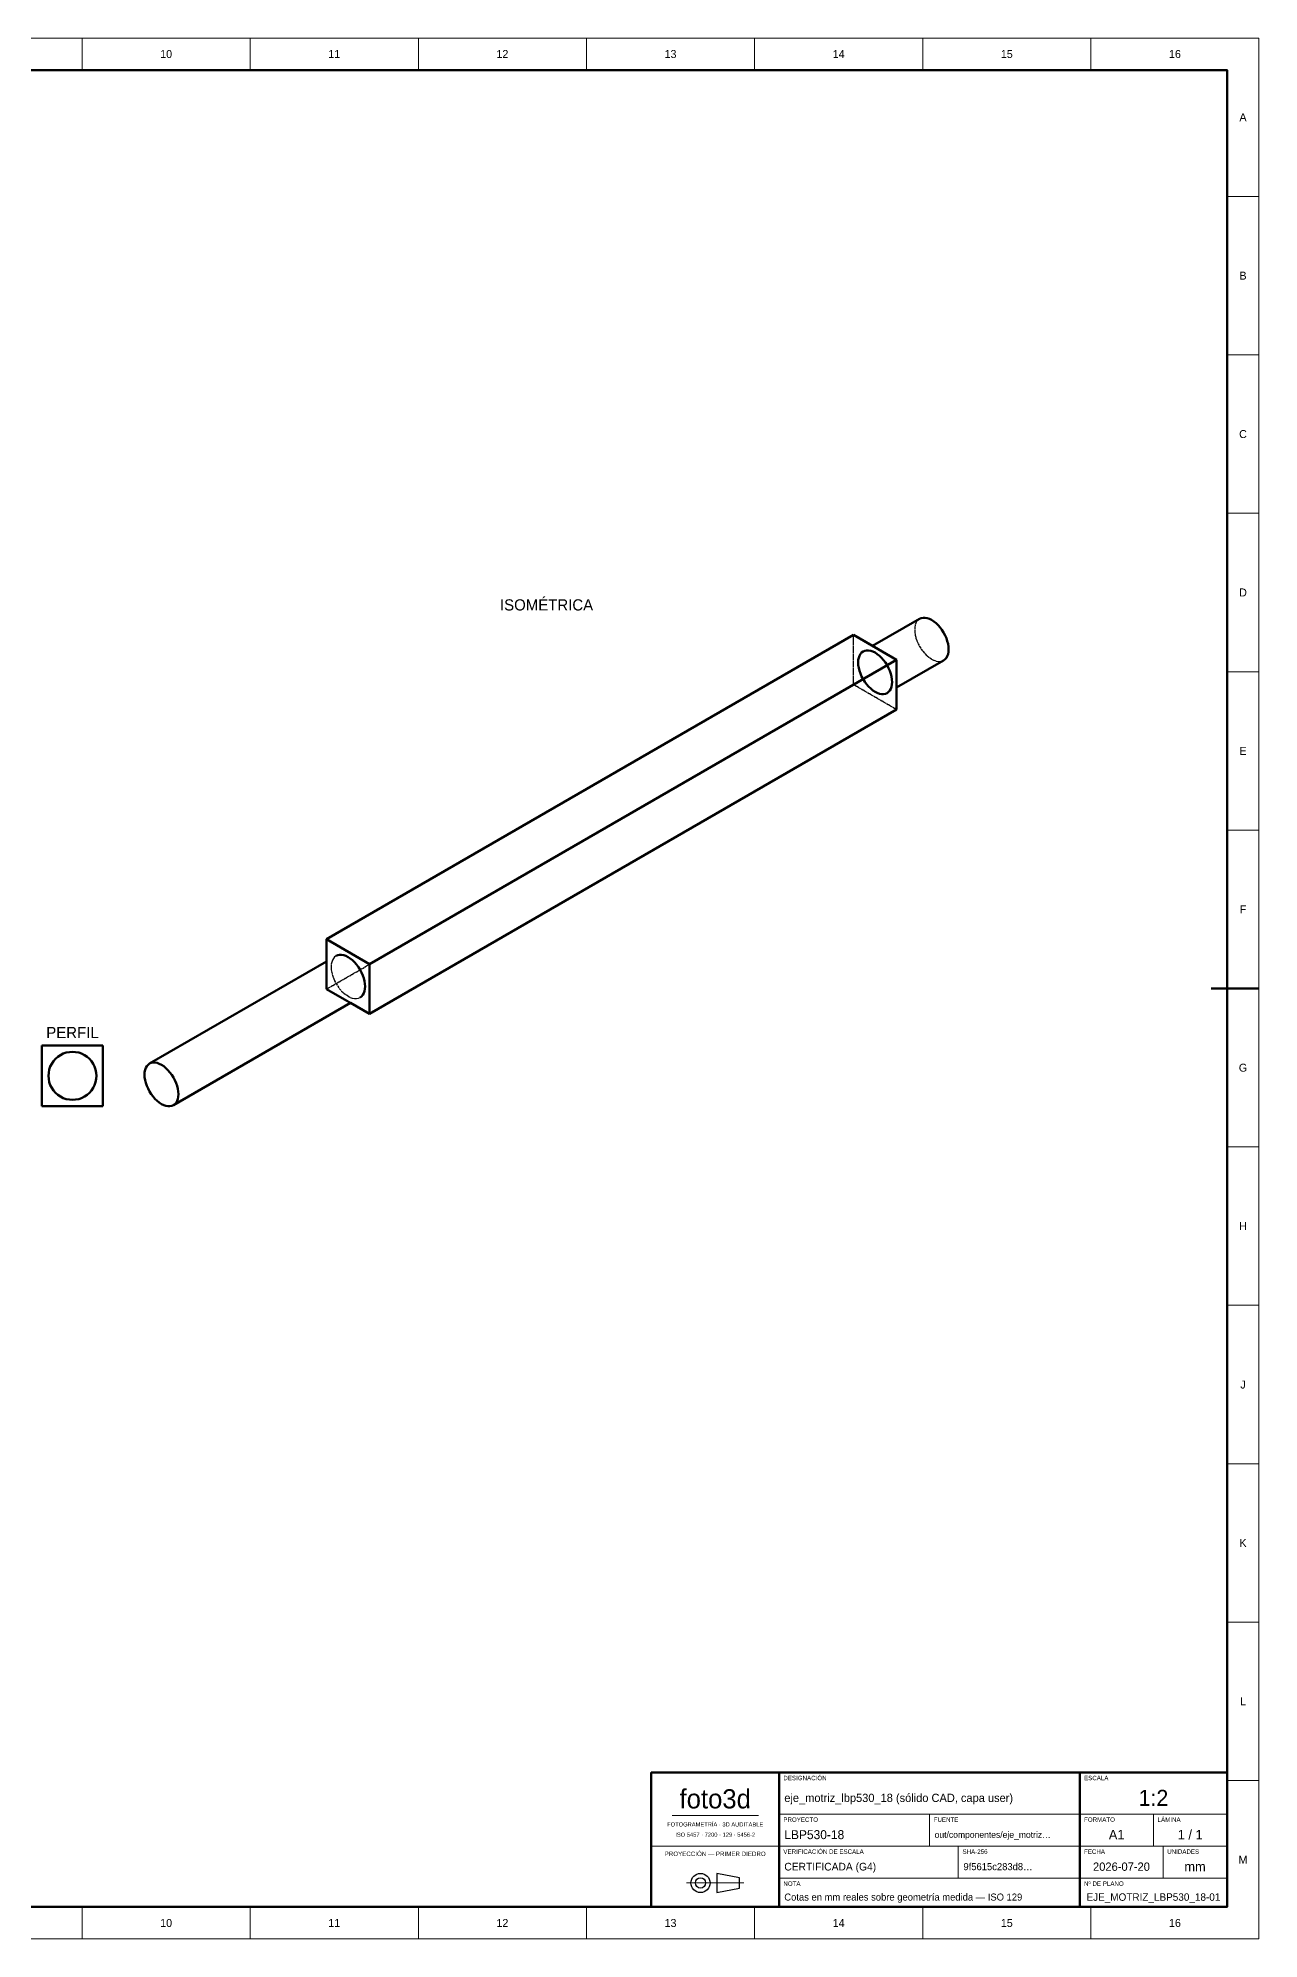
# Model space of a CAD drawing. Header units: millimetres. Extents: x 0 to 1682, y 0 to 1188.
# Drawn here: x 919 to 1682, y 0 to 1188 of the extents above; entities that cross this region are included whole.
import ezdxf
from ezdxf.enums import TextEntityAlignment as Align

# ---------------------------------------------------------------- set-up
doc = ezdxf.new("R2010")
doc.units = ezdxf.units.MM
doc.linetypes.add('DASHED', pattern=[1.524, 1.27, -0.254])
for name, color, linetype, lineweight in [('FINA', 7, 'CONTINUOUS', 18), ('NORMA', 7, 'CONTINUOUS', 70), ('OCULTA', 8, 'DASHED', 25), ('TEXTO', 7, 'CONTINUOUS', 25), ('VISIBLE', 7, 'CONTINUOUS', 50)]:
    doc.layers.add(name, color=color, linetype=linetype, lineweight=lineweight)

msp = doc.modelspace()

# ---------------------------------------------------------------- linework, layer by layer
at = {"layer": 'FINA'}
for p, q in [((946.12, 1168), (946.12, 1188)), ((1051.25, 1168), (1051.25, 1188)), ((1156.38, 1168), (1156.38, 1188)), ((1261.5, 1168), (1261.5, 1188)), ((1366.62, 1168), (1366.62, 1188)), ((1471.75, 1168), (1471.75, 1188)), ((1576.88, 1168), (1576.88, 1188)), ((1662, 1089), (1682, 1089)), ((1662, 990), (1682, 990)), ((1662, 891), (1682, 891)), ((1662, 792), (1682, 792)), ((1662, 693), (1682, 693)), ((1662, 594), (1682, 594)), ((1662, 495), (1682, 495)), ((1662, 396), (1682, 396)), ((1662, 297), (1682, 297)), ((1662, 198), (1682, 198)), ((1662, 99), (1682, 99)), ((1315, 77.2), (1369, 77.2)), ((1382, 78), (1570, 78)), ((1476, 58), (1476, 78)), ((1570, 78), (1662, 78)), ((1616, 58), (1616, 78)), ((1302, 58), (1382, 58)), ((1382, 58), (1570, 58)), ((1494, 38), (1494, 58)), ((1570, 58), (1662, 58)), ((1622, 38), (1622, 58)), ((1382, 38), (1570, 38)), ((1570, 38), (1662, 38)), ((1324.06, 35), (1359.94, 35)), ((946.12, 0), (946.12, 20)), ((1051.25, 0), (1051.25, 20)), ((1156.38, 0), (1156.38, 20)), ((1261.5, 0), (1261.5, 20)), ((1366.62, 0), (1366.62, 20)), ((1471.75, 0), (1471.75, 20)), ((1576.88, 0), (1576.88, 20))]:
    msp.add_line(p, q, dxfattribs=at)
msp.add_lwpolyline([(0, 0), (1682, 0), (1682, 1188), (0, 1188)], close=True, dxfattribs=at)
at = {"layer": 'NORMA'}
for p, q in [((1682, 594), (1652, 594)), ((1382, 20), (1382, 104)), ((1570, 20), (1570, 104))]:
    msp.add_line(p, q, dxfattribs=at)
for points in [[(40, 20), (1662, 20), (1662, 1168), (40, 1168)], [(1302, 20), (1662, 20), (1662, 104), (1302, 104)]]:
    msp.add_lwpolyline(points, close=True, dxfattribs=at)
at = {"layer": 'OCULTA'}
for p, q in [((1466.8, 819.73), (1466.71, 818.18)), ((1467.07, 821.14), (1466.8, 819.73)), ((1467.52, 822.4), (1467.07, 821.14)), ((1468.13, 823.49), (1467.52, 822.4)), ((1468.91, 824.37), (1468.13, 823.49)), ((1469.82, 825.05), (1468.91, 824.37)), ((1428.49, 783.87), (1428.49, 814.98)), ((1466.71, 818.18), (1466.8, 816.53)), ((1466.8, 816.53), (1467.07, 814.8)), ((1467.07, 814.8), (1467.52, 813.03)), ((1467.52, 813.03), (1468.13, 811.24)), ((1468.13, 811.24), (1468.91, 809.46)), ((1468.91, 809.46), (1469.82, 807.73)), ((1469.82, 807.73), (1470.86, 806.07)), ((1470.86, 806.07), (1472.02, 804.51)), ((1472.02, 804.51), (1473.26, 803.09)), ((1473.26, 803.09), (1474.57, 801.81)), ((1474.57, 801.81), (1475.94, 800.72)), ((1477.32, 799.81), (1475.94, 800.72)), ((1477.32, 799.81), (1478.7, 799.12)), ((1478.7, 799.12), (1480.07, 798.64)), ((1480.07, 798.64), (1481.38, 798.4)), ((1481.38, 798.4), (1482.62, 798.39)), ((1482.62, 798.39), (1483.78, 798.61)), ((1483.78, 798.61), (1484.82, 799.07)), ((1098.98, 593.63), (1428.49, 783.87)), ((1455.43, 768.31), (1428.49, 783.87)), ((1101.94, 609.07), (1101.85, 607.53)), ((1101.85, 607.53), (1101.94, 605.88)), ((1102.21, 610.49), (1101.94, 609.07)), ((1102.65, 611.75), (1102.21, 610.49)), ((1103.27, 612.83), (1102.65, 611.75)), ((1104.04, 613.72), (1103.27, 612.83)), ((1104.95, 614.39), (1104.04, 613.72)), ((1101.94, 605.88), (1102.21, 604.15)), ((1102.21, 604.15), (1102.65, 602.37)), ((1102.65, 602.37), (1103.27, 600.58)), ((1103.27, 600.58), (1104.04, 598.8)), ((1104.04, 598.8), (1104.95, 597.07)), ((1104.95, 597.07), (1106, 595.41)), ((1106, 595.41), (1107.15, 593.86)), ((1107.15, 593.86), (1108.39, 592.43)), ((1108.39, 592.43), (1109.71, 591.16)), ((1109.71, 591.16), (1111.07, 590.06)), ((1112.45, 589.15), (1111.07, 590.06)), ((1112.45, 589.15), (1113.84, 588.46)), ((1113.84, 588.46), (1115.2, 587.99)), ((1115.2, 587.99), (1116.51, 587.74)), ((1116.51, 587.74), (1117.76, 587.73)), ((1117.76, 587.73), (1118.91, 587.96)), ((1118.91, 587.96), (1119.95, 588.41)), ((921.07, 520.37), (921.07, 558.47)), ((959.17, 558.47), (921.07, 558.47)), ((921.07, 558.47), (921.07, 558.47)), ((959.17, 520.37), (959.17, 558.47)), ((959.17, 558.47), (959.17, 558.47)), ((926.27, 545.16), (927.13, 546.92)), ((926.27, 545.16), (927.13, 546.92)), ((927.13, 546.92), (928.22, 548.55)), ((927.13, 546.92), (928.22, 548.55)), ((928.22, 548.55), (929.52, 550.03)), ((928.22, 548.55), (929.52, 550.03)), ((929.52, 550.03), (930.99, 551.32)), ((929.52, 550.03), (930.99, 551.32)), ((930.99, 551.32), (932.62, 552.41)), ((930.99, 551.32), (932.62, 552.41)), ((932.62, 552.41), (934.38, 553.28)), ((932.62, 552.41), (934.38, 553.28)), ((934.38, 553.28), (936.24, 553.91)), ((934.38, 553.28), (936.24, 553.91)), ((936.24, 553.91), (938.17, 554.29)), ((936.24, 553.91), (938.17, 554.29)), ((938.17, 554.29), (940.12, 554.42)), ((938.17, 554.29), (940.12, 554.42)), ((940.12, 554.42), (942.08, 554.29)), ((940.12, 554.42), (942.08, 554.29)), ((942.08, 554.29), (944.01, 553.91)), ((942.08, 554.29), (944.01, 553.91)), ((944.01, 553.91), (945.86, 553.28)), ((944.01, 553.91), (945.86, 553.28)), ((945.86, 553.28), (947.62, 552.41)), ((945.86, 553.28), (947.62, 552.41)), ((947.62, 552.41), (949.25, 551.32)), ((947.62, 552.41), (949.25, 551.32)), ((949.25, 551.32), (950.73, 550.03)), ((949.25, 551.32), (950.73, 550.03)), ((950.73, 550.03), (952.02, 548.55)), ((950.73, 550.03), (952.02, 548.55)), ((952.02, 548.55), (953.11, 546.92)), ((952.02, 548.55), (953.11, 546.92)), ((953.11, 546.92), (953.98, 545.16)), ((953.11, 546.92), (953.98, 545.16)), ((925.12, 539.42), (925.25, 541.38)), ((925.12, 539.42), (925.25, 541.38)), ((925.25, 537.47), (925.12, 539.42)), ((925.25, 537.47), (925.12, 539.42)), ((925.25, 541.38), (925.63, 543.31)), ((925.25, 541.38), (925.63, 543.31)), ((925.63, 535.54), (925.25, 537.47)), ((925.63, 535.54), (925.25, 537.47)), ((925.63, 543.31), (926.27, 545.16)), ((925.63, 543.31), (926.27, 545.16)), ((926.27, 533.68), (925.63, 535.54)), ((926.27, 533.68), (925.63, 535.54)), ((953.98, 545.16), (954.61, 543.31)), ((953.98, 545.16), (954.61, 543.31)), ((954.61, 535.54), (953.98, 533.68)), ((954.61, 535.54), (953.98, 533.68)), ((954.61, 543.31), (955, 541.38)), ((954.61, 543.31), (955, 541.38)), ((955, 537.47), (954.61, 535.54)), ((955, 537.47), (954.61, 535.54)), ((955, 541.38), (955.12, 539.42)), ((955, 541.38), (955.12, 539.42)), ((955.12, 539.42), (955, 537.47)), ((955.12, 539.42), (955, 537.47)), ((927.13, 531.92), (926.27, 533.68)), ((927.13, 531.92), (926.27, 533.68)), ((928.22, 530.29), (927.13, 531.92)), ((928.22, 530.29), (927.13, 531.92)), ((929.52, 528.82), (928.22, 530.29)), ((929.52, 528.82), (928.22, 530.29)), ((930.99, 527.52), (929.52, 528.82)), ((930.99, 527.52), (929.52, 528.82)), ((932.62, 526.43), (930.99, 527.52)), ((932.62, 526.43), (930.99, 527.52)), ((934.38, 525.56), (932.62, 526.43)), ((934.38, 525.56), (932.62, 526.43)), ((936.24, 524.93), (934.38, 525.56)), ((936.24, 524.93), (934.38, 525.56)), ((938.17, 524.55), (936.24, 524.93)), ((938.17, 524.55), (936.24, 524.93)), ((940.12, 524.42), (938.17, 524.55)), ((940.12, 524.42), (938.17, 524.55)), ((940.12, 524.42), (942.08, 524.55)), ((940.12, 524.42), (942.08, 524.55)), ((944.01, 524.93), (942.08, 524.55)), ((944.01, 524.93), (942.08, 524.55)), ((945.86, 525.56), (944.01, 524.93)), ((945.86, 525.56), (944.01, 524.93)), ((947.62, 526.43), (945.86, 525.56)), ((947.62, 526.43), (945.86, 525.56)), ((949.25, 527.52), (947.62, 526.43)), ((949.25, 527.52), (947.62, 526.43)), ((950.73, 528.82), (949.25, 527.52)), ((950.73, 528.82), (949.25, 527.52)), ((952.02, 530.29), (950.73, 528.82)), ((952.02, 530.29), (950.73, 528.82)), ((953.11, 531.92), (952.02, 530.29)), ((953.11, 531.92), (952.02, 530.29)), ((953.98, 533.68), (953.11, 531.92)), ((953.98, 533.68), (953.11, 531.92)), ((959.17, 520.37), (921.07, 520.37)), ((921.07, 520.37), (921.07, 520.37)), ((959.17, 520.37), (959.17, 520.37))]:
    msp.add_line(p, q, dxfattribs=at)
at = {"layer": 'TEXTO'}
msp.add_lwpolyline([(1342.92, 29.02), (1357.18, 31.78), (1357.18, 38.22), (1342.92, 40.98)], close=True, dxfattribs=at)
for radius in [5.98, 3.22]:
    msp.add_circle((1332.8, 35), radius, dxfattribs=at)
at = {"layer": 'VISIBLE'}
for p, q in [((1440.44, 808.08), (1469.82, 825.05)), ((1470.86, 825.5), (1469.82, 825.05)), ((1469.82, 825.05), (1470.86, 825.5)), ((1469.82, 825.05), (1469.82, 825.05)), ((1472.02, 825.73), (1470.86, 825.5)), ((1470.86, 825.5), (1472.02, 825.73)), ((1470.86, 825.5), (1470.86, 825.5)), ((1470.86, 825.5), (1470.86, 825.5)), ((1473.26, 825.72), (1472.02, 825.73)), ((1472.02, 825.73), (1472.02, 825.73)), ((1472.02, 825.73), (1472.02, 825.73)), ((1472.02, 825.73), (1473.26, 825.72)), ((1474.57, 825.47), (1473.26, 825.72)), ((1473.26, 825.72), (1473.26, 825.72)), ((1473.26, 825.72), (1473.26, 825.72)), ((1473.26, 825.72), (1474.57, 825.47)), ((1475.94, 825), (1474.57, 825.47)), ((1474.57, 825.47), (1474.57, 825.47)), ((1474.57, 825.47), (1474.57, 825.47)), ((1474.57, 825.47), (1475.94, 825)), ((1477.32, 824.31), (1475.94, 825)), ((1475.94, 825), (1475.94, 825)), ((1475.94, 825), (1477.32, 824.31)), ((1478.7, 823.4), (1477.32, 824.31)), ((1477.32, 824.31), (1477.32, 824.31)), ((1477.32, 824.31), (1478.7, 823.4)), ((1480.07, 822.3), (1478.7, 823.4)), ((1478.7, 823.4), (1478.7, 823.4)), ((1478.7, 823.4), (1480.07, 822.3)), ((1481.38, 821.03), (1480.07, 822.3)), ((1480.07, 822.3), (1480.07, 822.3)), ((1480.07, 822.3), (1481.38, 821.03)), ((1482.62, 819.6), (1481.38, 821.03)), ((1481.38, 821.03), (1481.38, 821.03)), ((1481.38, 821.03), (1482.62, 819.6)), ((1098.98, 624.73), (1428.49, 814.98)), ((1098.98, 624.73), (1428.49, 814.98)), ((1455.43, 799.42), (1428.49, 814.98)), ((1428.49, 814.98), (1428.49, 814.98)), ((1428.49, 814.98), (1428.49, 814.98)), ((1428.49, 814.98), (1440.43, 808.08)), ((1440.43, 808.08), (1440.43, 808.08)), ((1440.43, 808.08), (1440.43, 808.08)), ((1440.43, 808.08), (1440.43, 808.08)), ((1440.43, 808.08), (1440.43, 808.08)), ((1440.43, 808.08), (1440.43, 808.08)), ((1440.43, 808.08), (1440.43, 808.08)), ((1440.43, 808.08), (1440.43, 808.08)), ((1440.43, 808.08), (1440.43, 808.08)), ((1440.43, 808.08), (1440.43, 808.08)), ((1440.43, 808.08), (1440.43, 808.08)), ((1440.43, 808.08), (1440.44, 808.08)), ((1483.78, 818.05), (1482.62, 819.6)), ((1482.62, 819.6), (1482.62, 819.6)), ((1482.62, 819.6), (1483.78, 818.05)), ((1484.82, 816.39), (1483.78, 818.05)), ((1483.78, 818.05), (1483.78, 818.05)), ((1483.78, 818.05), (1484.82, 816.39)), ((1485.73, 814.66), (1484.82, 816.39)), ((1484.82, 816.39), (1484.82, 816.39)), ((1484.82, 816.39), (1485.73, 814.66)), ((1486.51, 812.88), (1485.73, 814.66)), ((1485.73, 814.66), (1485.73, 814.66)), ((1485.73, 814.66), (1486.51, 812.88)), ((1487.12, 811.09), (1486.51, 812.88)), ((1486.51, 812.88), (1486.51, 812.88)), ((1486.51, 812.88), (1487.12, 811.09)), ((1487.57, 809.31), (1487.12, 811.09)), ((1487.12, 811.09), (1487.12, 811.09)), ((1487.12, 811.09), (1487.57, 809.31)), ((1487.84, 807.59), (1487.57, 809.31)), ((1487.57, 809.31), (1487.57, 809.31)), ((1487.57, 809.31), (1487.84, 807.59)), ((1125.92, 609.18), (1455.43, 799.42)), ((1431.45, 799.32), (1431.36, 797.77)), ((1431.36, 797.77), (1431.45, 796.12)), ((1431.72, 800.73), (1431.45, 799.32)), ((1431.45, 796.12), (1431.72, 794.39)), ((1432.17, 801.99), (1431.72, 800.73)), ((1432.78, 803.07), (1432.17, 801.99)), ((1433.55, 803.96), (1432.78, 803.07)), ((1434.46, 804.64), (1433.55, 803.96)), ((1435.51, 805.09), (1434.46, 804.64)), ((1436.66, 805.31), (1435.51, 805.09)), ((1437.91, 805.3), (1436.66, 805.31)), ((1439.22, 805.06), (1437.91, 805.3)), ((1440.58, 804.59), (1439.22, 805.06)), ((1441.96, 803.89), (1440.58, 804.59)), ((1443.35, 802.99), (1441.96, 803.89)), ((1444.71, 801.89), (1443.35, 802.99)), ((1446.02, 800.62), (1444.71, 801.89)), ((1447.27, 799.19), (1446.02, 800.62)), ((1448.42, 797.63), (1447.27, 799.19)), ((1449.46, 795.98), (1448.42, 797.63)), ((1450.38, 794.24), (1449.46, 795.98)), ((1455.43, 768.31), (1455.43, 799.42)), ((1484.82, 799.07), (1455.43, 782.1)), ((1484.82, 799.07), (1485.73, 799.74)), ((1485.73, 799.74), (1484.82, 799.07)), ((1484.82, 799.07), (1484.82, 799.07)), ((1485.73, 799.74), (1486.51, 800.63)), ((1486.51, 800.63), (1485.73, 799.74)), ((1485.73, 799.74), (1485.73, 799.74)), ((1485.73, 799.74), (1485.73, 799.74)), ((1486.51, 800.63), (1487.12, 801.71)), ((1487.12, 801.71), (1486.51, 800.63)), ((1486.51, 800.63), (1486.51, 800.63)), ((1486.51, 800.63), (1486.51, 800.63)), ((1487.12, 801.71), (1487.57, 802.97)), ((1487.57, 802.97), (1487.12, 801.71)), ((1487.12, 801.71), (1487.12, 801.71)), ((1487.12, 801.71), (1487.12, 801.71)), ((1487.57, 802.97), (1487.84, 804.39)), ((1487.84, 804.39), (1487.57, 802.97)), ((1487.57, 802.97), (1487.57, 802.97)), ((1487.57, 802.97), (1487.57, 802.97)), ((1487.93, 805.93), (1487.84, 807.59)), ((1487.84, 807.59), (1487.84, 807.59)), ((1487.84, 807.59), (1487.93, 805.93)), ((1487.84, 804.39), (1487.93, 805.93)), ((1487.93, 805.93), (1487.84, 804.39)), ((1487.84, 804.39), (1487.84, 804.39)), ((1487.93, 805.93), (1487.93, 805.93)), ((1431.72, 794.39), (1432.17, 792.62)), ((1432.17, 792.62), (1432.78, 790.83)), ((1432.78, 790.83), (1433.55, 789.05)), ((1433.55, 789.05), (1434.46, 787.32)), ((1434.46, 787.32), (1435.51, 785.66)), ((1435.51, 785.66), (1436.66, 784.1)), ((1436.66, 784.1), (1437.91, 782.67)), ((1451.15, 792.47), (1450.38, 794.24)), ((1451.76, 790.68), (1451.15, 792.47)), ((1452.21, 788.9), (1451.76, 790.68)), ((1452.48, 787.17), (1452.21, 788.9)), ((1452.57, 785.52), (1452.48, 787.17)), ((1452.48, 783.98), (1452.57, 785.52)), ((1437.91, 782.67), (1439.22, 781.4)), ((1439.22, 781.4), (1440.58, 780.3)), ((1441.96, 779.4), (1440.58, 780.3)), ((1441.96, 779.4), (1443.35, 778.7)), ((1443.35, 778.7), (1444.71, 778.23)), ((1444.71, 778.23), (1446.02, 777.99)), ((1446.02, 777.99), (1447.27, 777.98)), ((1447.27, 777.98), (1448.42, 778.2)), ((1448.42, 778.2), (1449.46, 778.66)), ((1449.46, 778.66), (1450.38, 779.33)), ((1450.38, 779.33), (1451.15, 780.22)), ((1451.15, 780.22), (1451.76, 781.3)), ((1451.76, 781.3), (1452.21, 782.56)), ((1452.21, 782.56), (1452.48, 783.98)), ((1455.43, 782.1), (1455.43, 782.1)), ((1455.43, 782.1), (1455.43, 782.1)), ((1455.43, 782.1), (1455.43, 782.1)), ((1455.43, 782.1), (1455.43, 782.1)), ((1455.43, 782.1), (1455.43, 782.1)), ((1455.43, 782.1), (1455.43, 782.1)), ((1455.43, 782.1), (1455.43, 782.1)), ((1455.43, 782.1), (1455.43, 768.31)), ((1455.43, 782.1), (1455.43, 782.1)), ((1455.43, 782.1), (1455.43, 782.1)), ((1455.43, 782.1), (1455.43, 782.1)), ((1455.43, 782.1), (1455.43, 782.1)), ((1125.92, 578.07), (1455.43, 768.31)), ((1455.43, 768.31), (1125.92, 578.07)), ((1455.43, 768.31), (1455.43, 768.31)), ((1455.43, 768.31), (1455.43, 768.31)), ((1098.98, 593.63), (1098.98, 624.73)), ((1098.98, 624.73), (1125.92, 609.18)), ((1098.98, 610.95), (1098.98, 624.73)), ((1098.98, 624.73), (1098.98, 624.73)), ((1098.98, 624.73), (1098.98, 624.73)), ((988.28, 547.03), (1098.98, 610.95)), ((1098.98, 610.95), (1098.98, 610.95)), ((1098.98, 610.95), (1098.98, 610.95)), ((1098.98, 610.95), (1098.98, 610.95)), ((1098.98, 610.95), (1098.98, 610.95)), ((1098.98, 610.95), (1098.98, 610.95)), ((1098.98, 610.95), (1098.98, 610.95)), ((1098.98, 610.95), (1098.98, 610.95)), ((1098.98, 610.95), (1098.98, 610.95)), ((1098.98, 610.95), (1098.98, 610.95)), ((1098.98, 610.95), (1098.98, 610.95)), ((1098.98, 610.95), (1098.98, 610.95)), ((1106, 614.85), (1104.95, 614.39)), ((1107.15, 615.07), (1106, 614.85)), ((1108.39, 615.06), (1107.15, 615.07)), ((1109.71, 614.82), (1108.39, 615.06)), ((1111.07, 614.34), (1109.71, 614.82)), ((1112.45, 613.65), (1111.07, 614.34)), ((1113.84, 612.75), (1112.45, 613.65)), ((1115.2, 611.65), (1113.84, 612.75)), ((1116.51, 610.37), (1115.2, 611.65)), ((1117.76, 608.95), (1116.51, 610.37)), ((1118.91, 607.39), (1117.76, 608.95)), ((1119.95, 605.73), (1118.91, 607.39)), ((1125.92, 578.07), (1125.92, 609.18)), ((1120.87, 604), (1119.95, 605.73)), ((1121.64, 602.22), (1120.87, 604)), ((1122.25, 600.43), (1121.64, 602.22)), ((1122.7, 598.66), (1122.25, 600.43)), ((1122.97, 596.93), (1122.7, 598.66)), ((1123.06, 595.28), (1122.97, 596.93)), ((1122.97, 593.73), (1123.06, 595.28)), ((1113.98, 584.96), (1003.28, 521.05)), ((1098.98, 593.63), (1125.92, 578.07)), ((1125.92, 578.07), (1113.98, 584.96)), ((1113.98, 584.96), (1113.98, 584.96)), ((1113.98, 584.96), (1113.98, 584.96)), ((1113.98, 584.96), (1113.98, 584.96)), ((1113.98, 584.96), (1113.98, 584.96)), ((1113.98, 584.96), (1113.98, 584.96)), ((1113.98, 584.96), (1113.98, 584.96)), ((1113.98, 584.96), (1113.98, 584.96)), ((1113.98, 584.96), (1113.98, 584.96)), ((1113.98, 584.96), (1113.98, 584.96)), ((1113.98, 584.96), (1113.98, 584.96)), ((1113.98, 584.96), (1113.98, 584.96)), ((1119.95, 588.41), (1120.87, 589.09)), ((1120.87, 589.09), (1121.64, 589.98)), ((1121.64, 589.98), (1122.25, 591.06)), ((1122.25, 591.06), (1122.7, 592.32)), ((1122.7, 592.32), (1122.97, 593.73)), ((1125.92, 578.07), (1125.92, 578.07)), ((1125.92, 578.07), (1125.92, 578.07)), ((921.07, 520.37), (921.07, 558.47)), ((921.07, 558.47), (959.17, 558.47)), ((921.07, 520.37), (921.07, 558.47)), ((921.07, 558.47), (921.07, 558.47)), ((921.07, 558.47), (921.07, 558.47)), ((921.07, 558.47), (959.17, 558.47)), ((959.17, 520.37), (959.17, 558.47)), ((959.17, 558.47), (959.17, 558.47)), ((959.17, 558.47), (959.17, 558.47)), ((959.17, 558.47), (959.17, 520.37)), ((926.27, 545.16), (927.13, 546.92)), ((926.27, 545.16), (927.13, 546.92)), ((927.13, 546.92), (928.22, 548.55)), ((927.13, 546.92), (928.22, 548.55)), ((928.22, 548.55), (929.52, 550.03)), ((928.22, 548.55), (929.52, 550.03)), ((929.52, 550.03), (930.99, 551.32)), ((929.52, 550.03), (930.99, 551.32)), ((930.99, 551.32), (932.62, 552.41)), ((930.99, 551.32), (932.62, 552.41)), ((932.62, 552.41), (934.38, 553.28)), ((932.62, 552.41), (934.38, 553.28)), ((934.38, 553.28), (936.24, 553.91)), ((934.38, 553.28), (936.24, 553.91)), ((936.24, 553.91), (938.17, 554.29)), ((936.24, 553.91), (938.17, 554.29)), ((938.17, 554.29), (940.12, 554.42)), ((938.17, 554.29), (940.12, 554.42)), ((940.12, 554.42), (942.08, 554.29)), ((940.12, 554.42), (942.08, 554.29)), ((942.08, 554.29), (944.01, 553.91)), ((942.08, 554.29), (944.01, 553.91)), ((944.01, 553.91), (945.86, 553.28)), ((944.01, 553.91), (945.86, 553.28)), ((945.86, 553.28), (947.62, 552.41)), ((945.86, 553.28), (947.62, 552.41)), ((947.62, 552.41), (949.25, 551.32)), ((947.62, 552.41), (949.25, 551.32)), ((949.25, 551.32), (950.73, 550.03)), ((949.25, 551.32), (950.73, 550.03)), ((950.73, 550.03), (952.02, 548.55)), ((950.73, 550.03), (952.02, 548.55)), ((952.02, 548.55), (953.11, 546.92)), ((952.02, 548.55), (953.11, 546.92)), ((953.11, 546.92), (953.98, 545.16)), ((953.11, 546.92), (953.98, 545.16)), ((988.28, 547.03), (987.37, 546.36)), ((987.37, 546.36), (988.28, 547.03)), ((989.32, 547.49), (988.28, 547.03)), ((988.28, 547.03), (988.28, 547.03)), ((990.48, 547.71), (989.32, 547.49)), ((991.72, 547.7), (990.48, 547.71)), ((993.03, 547.46), (991.72, 547.7)), ((994.4, 546.98), (993.03, 547.46)), ((995.78, 546.29), (994.4, 546.98)), ((925.12, 539.42), (925.25, 541.38)), ((925.12, 539.42), (925.25, 541.38)), ((925.25, 537.47), (925.12, 539.42)), ((925.25, 537.47), (925.12, 539.42)), ((925.25, 541.38), (925.63, 543.31)), ((925.25, 541.38), (925.63, 543.31)), ((925.63, 535.54), (925.25, 537.47)), ((925.63, 535.54), (925.25, 537.47)), ((925.63, 543.31), (926.27, 545.16)), ((925.63, 543.31), (926.27, 545.16)), ((926.27, 533.68), (925.63, 535.54)), ((926.27, 533.68), (925.63, 535.54)), ((953.98, 545.16), (954.61, 543.31)), ((953.98, 545.16), (954.61, 543.31)), ((954.61, 535.54), (953.98, 533.68)), ((954.61, 535.54), (953.98, 533.68)), ((954.61, 543.31), (955, 541.38)), ((954.61, 543.31), (955, 541.38)), ((955, 537.47), (954.61, 535.54)), ((955, 537.47), (954.61, 535.54)), ((955, 541.38), (955.12, 539.42)), ((955, 541.38), (955.12, 539.42)), ((955.12, 539.42), (955, 537.47)), ((955.12, 539.42), (955, 537.47)), ((985.26, 541.71), (985.17, 540.17)), ((985.17, 540.17), (985.26, 541.71)), ((985.17, 540.17), (985.26, 538.51)), ((985.26, 538.51), (985.17, 540.17)), ((985.17, 540.17), (985.17, 540.17)), ((985.53, 543.13), (985.26, 541.71)), ((985.26, 541.71), (985.53, 543.13)), ((985.26, 541.71), (985.26, 541.71)), ((985.26, 538.51), (985.53, 536.79)), ((985.53, 536.79), (985.26, 538.51)), ((985.26, 538.51), (985.26, 538.51)), ((985.98, 544.39), (985.53, 543.13)), ((985.53, 543.13), (985.98, 544.39)), ((985.53, 543.13), (985.53, 543.13)), ((985.53, 543.13), (985.53, 543.13)), ((985.53, 536.79), (985.98, 535.01)), ((985.98, 535.01), (985.53, 536.79)), ((985.53, 536.79), (985.53, 536.79)), ((986.59, 545.47), (985.98, 544.39)), ((985.98, 544.39), (986.59, 545.47)), ((985.98, 544.39), (985.98, 544.39)), ((985.98, 544.39), (985.98, 544.39)), ((985.98, 535.01), (986.59, 533.22)), ((986.59, 533.22), (985.98, 535.01)), ((985.98, 535.01), (985.98, 535.01)), ((987.37, 546.36), (986.59, 545.47)), ((986.59, 545.47), (987.37, 546.36)), ((986.59, 545.47), (986.59, 545.47)), ((986.59, 545.47), (986.59, 545.47)), ((987.37, 546.36), (987.37, 546.36)), ((987.37, 546.36), (987.37, 546.36)), ((997.16, 545.38), (995.78, 546.29)), ((998.53, 544.29), (997.16, 545.38)), ((999.84, 543.01), (998.53, 544.29)), ((1001.08, 541.59), (999.84, 543.01)), ((1002.24, 540.03), (1001.08, 541.59)), ((1003.28, 538.37), (1002.24, 540.03)), ((1004.19, 536.64), (1003.28, 538.37)), ((1004.97, 534.86), (1004.19, 536.64)), ((1005.58, 533.07), (1004.97, 534.86)), ((927.13, 531.92), (926.27, 533.68)), ((927.13, 531.92), (926.27, 533.68)), ((928.22, 530.29), (927.13, 531.92)), ((928.22, 530.29), (927.13, 531.92)), ((929.52, 528.82), (928.22, 530.29)), ((929.52, 528.82), (928.22, 530.29)), ((930.99, 527.52), (929.52, 528.82)), ((930.99, 527.52), (929.52, 528.82)), ((932.62, 526.43), (930.99, 527.52)), ((932.62, 526.43), (930.99, 527.52)), ((934.38, 525.56), (932.62, 526.43)), ((934.38, 525.56), (932.62, 526.43)), ((936.24, 524.93), (934.38, 525.56)), ((936.24, 524.93), (934.38, 525.56)), ((938.17, 524.55), (936.24, 524.93)), ((938.17, 524.55), (936.24, 524.93)), ((940.12, 524.42), (938.17, 524.55)), ((940.12, 524.42), (938.17, 524.55)), ((940.12, 524.42), (942.08, 524.55)), ((940.12, 524.42), (942.08, 524.55)), ((944.01, 524.93), (942.08, 524.55)), ((944.01, 524.93), (942.08, 524.55)), ((945.86, 525.56), (944.01, 524.93)), ((945.86, 525.56), (944.01, 524.93)), ((947.62, 526.43), (945.86, 525.56)), ((947.62, 526.43), (945.86, 525.56)), ((949.25, 527.52), (947.62, 526.43)), ((949.25, 527.52), (947.62, 526.43)), ((950.73, 528.82), (949.25, 527.52)), ((950.73, 528.82), (949.25, 527.52)), ((952.02, 530.29), (950.73, 528.82)), ((952.02, 530.29), (950.73, 528.82)), ((953.11, 531.92), (952.02, 530.29)), ((953.11, 531.92), (952.02, 530.29)), ((953.98, 533.68), (953.11, 531.92)), ((953.98, 533.68), (953.11, 531.92)), ((986.59, 533.22), (987.37, 531.44)), ((987.37, 531.44), (986.59, 533.22)), ((986.59, 533.22), (986.59, 533.22)), ((987.37, 531.44), (988.28, 529.71)), ((988.28, 529.71), (987.37, 531.44)), ((987.37, 531.44), (987.37, 531.44)), ((988.28, 529.71), (989.32, 528.05)), ((989.32, 528.05), (988.28, 529.71)), ((988.28, 529.71), (988.28, 529.71)), ((989.32, 528.05), (990.48, 526.5)), ((990.48, 526.5), (989.32, 528.05)), ((989.32, 528.05), (989.32, 528.05)), ((990.48, 526.5), (991.72, 525.07)), ((991.72, 525.07), (990.48, 526.5)), ((990.48, 526.5), (990.48, 526.5)), ((991.72, 525.07), (993.03, 523.8)), ((993.03, 523.8), (991.72, 525.07)), ((991.72, 525.07), (991.72, 525.07)), ((993.03, 523.8), (994.4, 522.7)), ((993.03, 523.8), (993.03, 523.8)), ((994.4, 522.7), (993.03, 523.8)), ((1004.97, 522.61), (1005.58, 523.7)), ((1006.03, 531.3), (1005.58, 533.07)), ((1005.58, 523.7), (1006.03, 524.96)), ((1006.3, 529.57), (1006.03, 531.3)), ((1006.03, 524.96), (1006.3, 526.37)), ((1006.39, 527.92), (1006.3, 529.57)), ((1006.3, 526.37), (1006.39, 527.92)), ((921.07, 520.37), (959.17, 520.37)), ((921.07, 520.37), (921.07, 520.37)), ((959.17, 520.37), (921.07, 520.37)), ((921.07, 520.37), (921.07, 520.37)), ((959.17, 520.37), (959.17, 520.37)), ((959.17, 520.37), (959.17, 520.37)), ((995.78, 521.79), (994.4, 522.7)), ((995.78, 521.79), (994.4, 522.7)), ((994.4, 522.7), (994.4, 522.7)), ((995.78, 521.79), (997.16, 521.1)), ((997.16, 521.1), (995.78, 521.79)), ((995.78, 521.79), (995.78, 521.79)), ((997.16, 521.1), (998.53, 520.63)), ((998.53, 520.63), (997.16, 521.1)), ((997.16, 521.1), (997.16, 521.1)), ((998.53, 520.63), (999.84, 520.38)), ((999.84, 520.38), (998.53, 520.63)), ((998.53, 520.63), (998.53, 520.63)), ((998.53, 520.63), (998.53, 520.63)), ((999.84, 520.38), (1001.08, 520.37)), ((1001.08, 520.37), (999.84, 520.38)), ((999.84, 520.38), (999.84, 520.38)), ((999.84, 520.38), (999.84, 520.38)), ((1001.08, 520.37), (1002.24, 520.6)), ((1002.24, 520.6), (1001.08, 520.37)), ((1001.08, 520.37), (1001.08, 520.37)), ((1001.08, 520.37), (1001.08, 520.37)), ((1002.24, 520.6), (1003.28, 521.05)), ((1003.28, 521.05), (1002.24, 520.6)), ((1002.24, 520.6), (1002.24, 520.6)), ((1002.24, 520.6), (1002.24, 520.6)), ((1003.28, 521.05), (1004.19, 521.73)), ((1003.28, 521.05), (1003.28, 521.05)), ((1004.19, 521.73), (1004.97, 522.61))]:
    msp.add_line(p, q, dxfattribs=at)

# ---------------------------------------------------------------- texts
at = {"layer": 'TEXTO'}
for s, height, p in [('10', 5, (998.69, 1178)), ('11', 5, (1103.81, 1178)), ('12', 5, (1208.94, 1178)), ('13', 5, (1314.06, 1178)), ('14', 5, (1419.19, 1178)), ('15', 5, (1524.31, 1178)), ('16', 5, (1629.44, 1178)), ('A', 5, (1672, 1138.5)), ('B', 5, (1672, 1039.5)), ('C', 5, (1672, 940.5)), ('D', 5, (1672, 841.5)), ('ISOMÉTRICA', 7, (1236.55, 833.73)), ('E', 5, (1672, 742.5)), ('F', 5, (1672, 643.5)), ('PERFIL', 7, (940.12, 566.47)), ('G', 5, (1672, 544.5)), ('H', 5, (1672, 445.5)), ('J', 5, (1672, 346.5)), ('K', 5, (1672, 247.5)), ('L', 5, (1672, 148.5)), ('foto3d', 12, (1342, 87.6)), ('1:2', 10, (1616, 88.2)), ('FOTOGRAMETRÍA · 3D AUDITABLE', 2.6, (1342, 71.6)), ('ISO 5457 · 7200 · 129 · 5456-2', 2.6, (1342, 65.2)), ('A1', 6, (1593, 65.2)), ('1 / 1', 6, (1639, 65.2)), ('PROYECCIÓN — PRIMER DIEDRO', 2.8, (1342, 53.2)), ('2026-07-20', 5.2, (1596, 45.2)), ('M', 5, (1672, 49.5)), ('mm', 6, (1642, 45.2)), ('EJE_MOTRIZ_LBP530_18-01', 4.6522, (1616, 26.2)), ('10', 5, (998.69, 10)), ('11', 5, (1103.81, 10)), ('12', 5, (1208.94, 10)), ('13', 5, (1314.06, 10)), ('14', 5, (1419.19, 10)), ('15', 5, (1524.31, 10)), ('16', 5, (1629.44, 10))]:
    msp.add_text(s, height=height, dxfattribs=at).set_placement(p, align=Align.MIDDLE_CENTER)
for s, p in [('DESIGNACIÓN', (1384.6, 99.2)), ('ESCALA', (1572.6, 99.2)), ('PROYECTO', (1384.6, 73.2)), ('FUENTE', (1478.6, 73.2)), ('FORMATO', (1572.6, 73.2)), ('LÁMINA', (1618.6, 73.2)), ('VERIFICACIÓN DE ESCALA', (1384.6, 53.2)), ('SHA-256', (1496.6, 53.2)), ('FECHA', (1572.6, 53.2)), ('UNIDADES', (1624.6, 53.2)), ('NOTA', (1384.6, 33.2)), ('Nº DE PLANO', (1572.6, 33.2))]:
    msp.add_text(s, height=2.8, dxfattribs=at).set_placement(p)
for s, height, p in [('eje_motriz_lbp530_18 (sólido CAD, capa user)', 5.1591, (1385.2, 88.2)), ('LBP530-18', 5.6, (1385.2, 65.2)), ('out/componentes/eje_motriz…', 4, (1479.2, 65.2)), ('CERTIFICADA (G4)', 4.8, (1385.2, 45.2)), ('9f5615c283d8…', 4.4, (1497.2, 45.2)), ('Cotas en mm reales sobre geometría medida — ISO 129', 4.4, (1385.2, 26.2))]:
    msp.add_text(s, height=height, dxfattribs=at).set_placement(p, align=Align.MIDDLE_LEFT)

doc.saveas('drawing.dxf')
